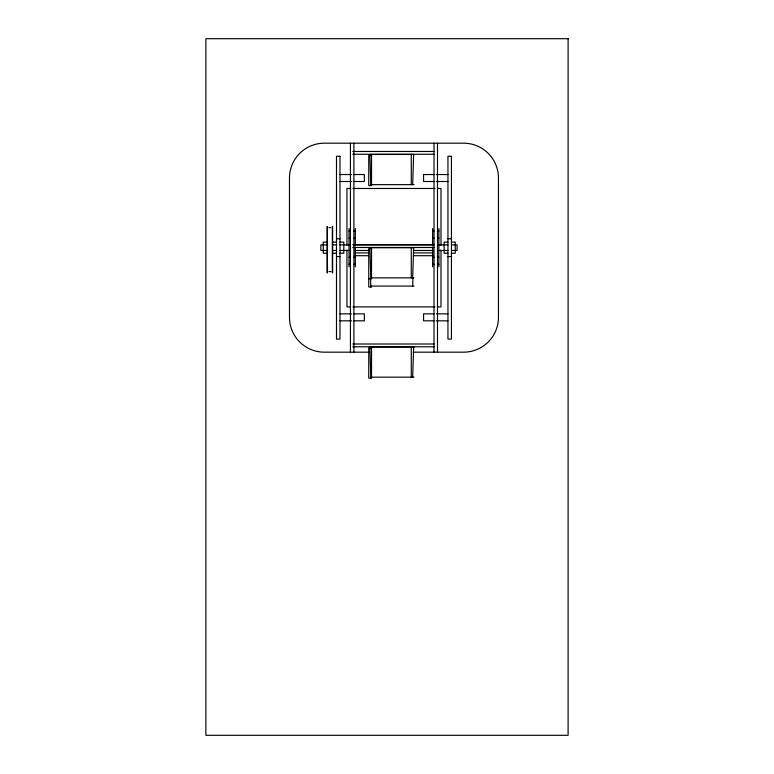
<?xml version="1.0" encoding="UTF-8"?>
<svg xmlns="http://www.w3.org/2000/svg" width="774" height="774" viewBox="0 0 774 774"><rect width="100%" height="100%" fill="white"/><g stroke="black" fill="none" stroke-linecap="round" stroke-linejoin="round"><path stroke-width="1.16" d="M412.668 184.647L413.645 154.442M412.668 277.885L413.645 247.68M412.668 286.08L412.939 277.624M412.668 377.17L413.645 346.965M330.837 227.701L328.921 227.701M328.921 271.597L330.837 271.597M352.751 151.472L434.021 151.472M352.751 154.258L434.021 154.258M414.061 154.442L369.885 154.442L370.843 185.567M339.979 174.537L351.589 174.537M353.912 174.537L364.361 174.537L364.361 181.503L353.912 181.503M434.021 174.537L423.572 174.537L423.572 181.503L434.021 181.503M436.343 174.537L447.952 174.537M339.979 181.503L351.589 181.503M436.343 181.503L447.952 181.503M371.075 184.647L414.061 184.647M350.564 188.469L346.946 188.469L346.946 245.261M352.973 188.469L434.959 188.469M437.368 188.469L440.987 188.469L440.987 245.261M349.035 231.087L350.428 231.087M353.912 231.087L355.305 231.087M432.627 231.087L434.021 231.087M437.503 231.087L438.897 231.087M349.035 238.102L350.428 238.102M353.912 238.102L355.305 238.102M432.627 238.102L434.021 238.102M437.503 238.102L438.897 238.102M336.497 238.779L339.979 238.779M447.952 238.779L451.436 238.779M327.092 242.107L323.261 242.107L323.261 253.253L327.092 253.253M332.665 242.107L336.497 242.107M339.979 242.107L343.811 242.107L343.811 253.253L339.979 253.253M447.952 242.107L444.121 242.107L444.121 253.253L447.952 253.253M451.436 242.107L455.267 242.107L455.267 253.253L451.436 253.253M352.751 244.71L434.021 244.71M327.092 244.894L320.862 244.894L320.862 250.466L327.092 250.466M332.665 244.894L336.497 244.894M339.979 244.894L349.8 244.894M354.618 244.894L432.976 244.894M439.003 244.894L447.952 244.894M451.436 244.894L457.086 244.894L457.086 250.466L451.436 250.466M352.751 247.496L434.021 247.496M414.061 247.68L369.885 247.68L370.843 278.804M332.665 250.466L336.497 250.466M339.979 250.466L349.8 250.466M354.618 250.466L369.082 250.466M413.684 250.466L432.976 250.466M439.003 250.466L447.952 250.466M355.14 252.914L368.289 252.914M413.703 252.914L432.821 252.914M332.665 253.253L336.497 253.253M355.14 255.701L368.289 255.701M413.703 255.701L432.821 255.701M336.497 256.581L339.979 256.581M447.952 256.581L451.436 256.581M349.035 257.258L350.428 257.258M353.912 257.258L355.305 257.258M432.627 257.258L434.021 257.258M437.503 257.258L438.897 257.258M349.035 264.273L350.428 264.273M353.912 264.273L355.305 264.273M432.627 264.273L434.021 264.273M437.503 264.273L438.897 264.273M371.075 277.885L414.061 277.885M368.753 278.804L371.539 278.804L371.539 248.599L368.753 248.599L368.753 286.999L371.539 286.999M371.075 286.08L414.061 286.08M350.564 306.891L346.946 306.891L346.946 250.099M352.973 306.891L434.959 306.891M437.368 306.891L440.987 306.891L440.987 250.099M339.979 313.857L351.589 313.857M353.912 313.857L364.361 313.857L364.361 320.823L353.912 320.823M434.021 313.857L423.572 313.857L423.572 320.823L434.021 320.823M436.343 313.857L447.952 313.857M339.979 320.823L351.589 320.823M436.343 320.823L447.952 320.823M352.751 344.004L434.021 344.004M352.751 346.791L434.021 346.791M414.061 346.965L369.885 346.965L370.843 378.089M368.743 352.17L324.306 352.17A34.83 34.83 0 0 1 289.476 317.34L289.476 178.02A34.83 34.83 0 0 1 324.306 143.19L463.626 143.19A34.83 34.83 0 0 1 498.456 178.02L498.456 317.34A34.83 34.83 0 0 1 463.626 352.17L413.181 352.17M371.075 377.17L414.061 377.17M370.582 278.621L370.843 286.999M438.897 228.523L438.897 266.837M437.503 143.267L437.503 352.093M434.021 143.267L434.021 352.093M432.627 228.523L432.627 244.71M432.627 246.954L432.627 266.837M411.275 154.442L411.275 184.647M411.275 247.68L411.275 277.885M411.275 346.965L411.275 377.17M355.305 228.523L355.305 244.71M355.305 246.954L355.305 266.837M353.912 143.267L353.912 352.093M350.428 143.267L350.428 352.093M349.035 228.523L349.035 266.837M332.665 226.472L332.665 272.825M332.317 226.472L332.317 272.825M327.441 226.472L327.441 272.825M327.092 226.472L327.092 272.825M568.116 38.7L205.884 38.7L205.884 735.3L568.116 735.3L568.116 38.7M371.539 155.361L368.753 155.361L368.753 185.567L371.539 185.567L371.539 155.361M339.979 156.251L336.497 156.251L336.497 339.109L339.979 339.109L339.979 156.251M451.436 156.251L447.952 156.251L447.952 339.109L451.436 339.109L451.436 156.251M371.539 347.884L368.753 347.884L368.753 378.089L371.539 378.089L371.539 347.884"/></g></svg>
